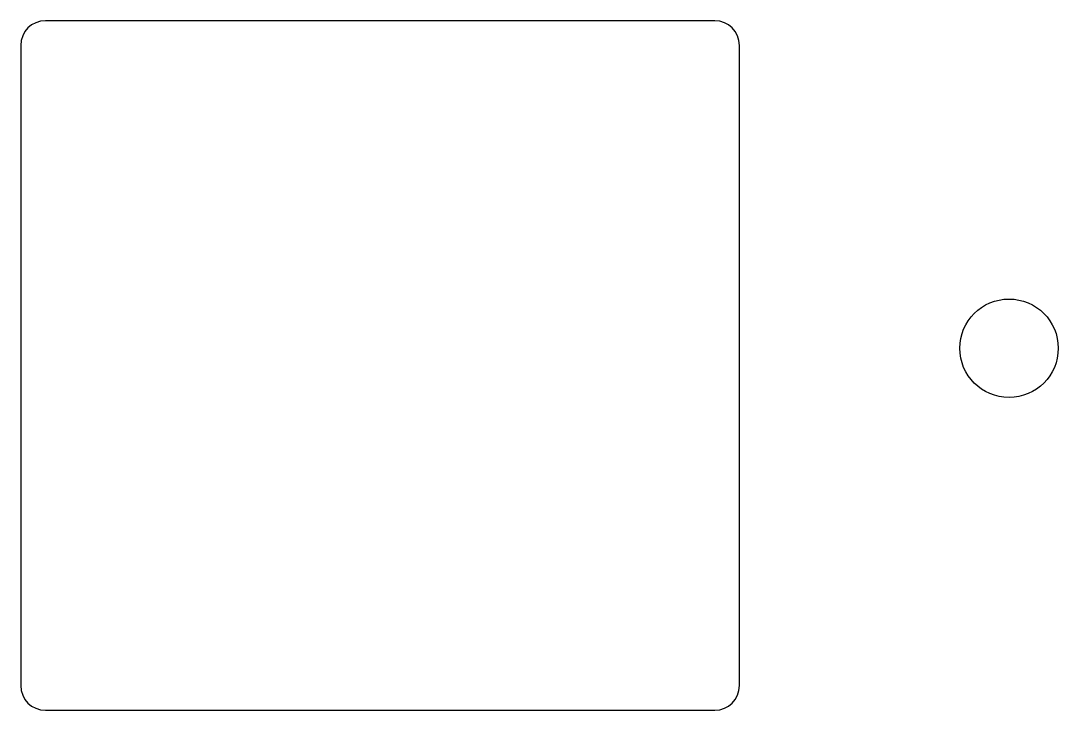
# Model space of a CAD drawing. Header units: millimetres. Extents: x -10 to 277, y -95 to 18.
# Drawn here: x 230.88 to 251.96, y -26.05 to -12.05 of the extents above; entities that cross this region are included whole.
import ezdxf

# ---------------------------------------------------------------- set-up
doc = ezdxf.new("R2010")
doc.units = ezdxf.units.MM
doc.header["$MEASUREMENT"] = 0
doc.layers.add('Edge.Cuts', color=53, linetype='CONTINUOUS')

msp = doc.modelspace()

# ---------------------------------------------------------------- linework, layer by layer
at = {"layer": 'Edge.Cuts', "linetype": 'Continuous'}
for p, q in [((244.983916, -12.05), (231.383916, -12.05)), ((230.883916, -12.55), (230.883916, -25.55)), ((245.483916, -25.55), (245.483916, -12.55)), ((231.383916, -26.05), (244.983916, -26.05))]:
    msp.add_line(p, q, dxfattribs=at)
at = {"layer": 'Edge.Cuts'}
msp.add_circle((250.960116, -18.7), 1, dxfattribs=at)
for centre, start, end in [((231.383916, -12.55), 90, 180), ((244.983916, -12.55), 0, 90), ((231.383916, -25.55), 180, 270), ((244.983916, -25.55), 270, 0)]:
    msp.add_arc(centre, 0.5, start, end, dxfattribs=at)

doc.saveas('drawing.dxf')
